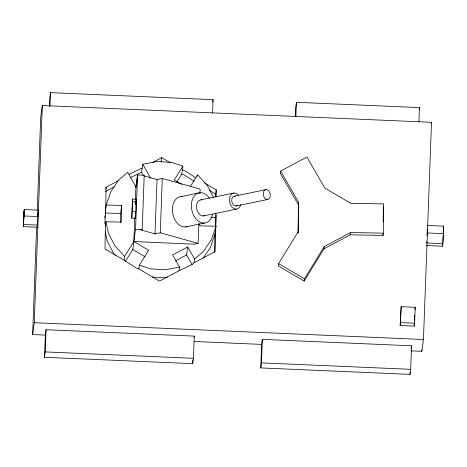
<?xml version="1.0" encoding="UTF-8"?>
<svg xmlns="http://www.w3.org/2000/svg" width="467" height="467" viewBox="0 0 467 467"><rect width="100%" height="100%" fill="white"/><g stroke="black" fill="none" stroke-linecap="round" stroke-linejoin="round"><path stroke-width="0.7" d="M297.969 233.097L298.617 202.299L280.638 171.109L306.895 156.982L324.874 188.178L350.787 203.297L383.67 203.921L383.331 233.167L383.016 235.438L350.133 234.808L323.876 248.934L304.163 281.076L278.25 265.951L278.565 263.68L298.273 231.544L298.617 202.299M383.016 235.438L383.028 234.014M383.173 221.883L383.354 206.192M105.32 211.615L106.231 205.048L121.677 205.422L121.391 222.134L105.945 221.761L105.419 225.514L105.022 248.923L124.099 260.189L136.294 268.064L138.868 268.91L159.551 281.122L179.001 270.79L192.03 264.526L194.05 262.793L215.135 251.596L215.509 229.998L216.344 215.865L215.795 213.285L215.211 217.517L215.76 220.097L215.38 226.454M118.221 180.752L106.079 187.203L105.711 208.796L104.871 222.934L105.419 225.514M120.41 222.852L120.568 213.401L121.677 205.422M199.753 223.675L199.718 225.853L216.028 226.25L214.919 234.23L214.61 252.227M215.561 196.946L216.198 189.876L204.505 182.971M216.075 196.969L216.198 189.876M23.35 226.647L24.202 209.56L38.09 210.162L37.535 225.1L37.237 227.242L23.35 226.647L24.202 209.56M37.237 227.242L37.307 223.693M427.054 235.817L427.282 228.853M426.348 245.508L442.646 246.208L442.687 244.159M442.646 246.208L443.65 226.145L427.346 225.438M443.422 233.728L443.422 228.807M45.328 335.084L44.505 357.273L192.69 363.659L193.437 358.3L194.26 336.112L46.075 329.725L45.328 335.084L32.626 334.535L36.607 227.4M37.226 210.64L40.693 117.351L42.334 105.536L431.514 122.307L423.446 339.491L421.806 351.307L410.867 350.834M32.626 334.535L34.266 322.72L42.334 105.536M49.455 106.324L49.771 97.784L50.489 92.635L213.08 99.646L212.578 113.166M49.987 106.161L50.489 92.635M44.505 357.273L45.246 351.914L46.075 329.725M131.805 218.142L132.511 199.053L136.049 199.205L135.804 211.463L135.342 218.293L131.805 218.142L132.511 199.053M134.741 217.657L133.854 241.562L124.619 256.436L124.099 260.189M135.418 199.543L135.874 187.226L137.572 174.997L144.21 175.283L142.196 229.618L140.783 229.91L155.009 233.885L160.28 232.799L198.09 243.371L198.819 223.81M135.337 212.853L135.342 218.293M125.436 261.322L132.745 249.547L135.553 229.332L137.572 174.997M155.009 233.885L157.029 179.55L162.3 178.464L200.109 189.036L199.952 193.379M160.28 232.799L162.3 178.464M192.69 363.659L192.824 360.08M260.773 367.932L261.643 344.407L262.343 339.363L411.567 345.79L410.691 369.321L409.991 374.365L260.773 367.932L261.473 362.888L262.343 339.363M295.354 116.855L295.699 107.544L296.428 102.291L419.424 107.591L418.893 121.916M295.897 116.616L296.428 102.291M400.184 325.487L401.176 306.685L415.239 307.292L414.643 323.199L414.241 326.094L400.184 325.487L401.176 306.685M409.991 374.365L410.073 372.222M414.241 326.094L414.299 324.647M414.457 320.309L414.643 315.248M421.806 351.307L421.864 349.847M443.376 235L442.949 242.817M37.576 216.577L37.792 212.304M426.768 241.556L426.698 242.986L442.996 243.692M104.83 217.978L104.952 215.853M137.426 179.328L137.514 177.886M135.681 204.669L135.821 202.62M135.909 201.254L136.049 199.205M136.901 182.515L137.047 181.073M137.263 178.914L137.689 174.997M136.382 185.802L136.627 183.642M136.79 182.2L137.607 174.997L137.205 178.82M136.382 185.837L136.633 183.729M136.796 182.328L137.041 180.221M105.787 189.316L106.079 187.203M143.375 175.3L141.629 172.235L142.739 164.256L157.023 161.494L171.593 162.428L182.871 166.141L181.768 174.121L176.9 181.961M138.868 268.91L139.388 265.157L148.623 250.283L133.854 241.562L194.231 244.165L198.09 243.371M161.086 161.909L161.67 157.677L170.443 162.86M179.001 270.79L179.521 267.036L172.65 254.97L187.699 246.973L194.576 259.045L194.05 262.793M197.465 176.106L197.64 174.856L207.348 185.51L213.577 197.582M192.089 264.614L186.596 254.953L187.699 246.973M212.718 102.22L213.08 99.646M194.074 337.454L194.26 336.112M280.638 171.109L280.323 173.38L298.302 204.569M298.115 232.677L298.273 231.544M304.163 281.076L304.478 278.799L324.191 246.664L350.448 232.537L383.331 233.167M323.876 248.934L324.191 246.664M350.133 234.808L350.448 232.537M419.156 109.564L419.424 107.591M431.321 123.697L431.514 122.307M414.912 309.609L415.239 307.292M411.164 348.674L411.567 345.79M443.387 228.036L443.65 226.145M106.231 205.048L110.807 191.633L118.816 179.859L127.684 172.253L136.218 187.244L135.874 187.226M216.028 226.25L211.452 239.664L203.443 251.439L194.576 259.045M214.919 234.23L210.343 247.644L203.139 258.245M182.871 166.141L174.261 180.011L181.645 184.372M190.524 186.315L197.64 174.856M152.26 162.674L161.67 157.677M105.495 191.429L114.438 186.677M175.306 260.948L186.596 254.953M129.184 174.267L142.219 168.009M130.556 177.559L141.629 172.235M180.846 196.642L199.835 192.731M200.944 199.823L233.955 193.023M234.446 196.134L265.992 189.631M235.987 206.017L267.533 199.52A5.009 3.456 78.4 0 0 269.36 191.803A5.009 3.456 78.4 0 0 263.394 192.41A5.009 3.456 78.4 0 0 267.533 199.52M203.454 215.923L236.471 209.123M185.574 226.933L204.564 223.022M179.521 267.036L165.236 269.798L150.666 268.869L139.388 265.157M167.7 277.089L164.127 277.783L152.335 277.024M105.122 213.028L120.568 213.401M210.956 217.412L215.211 217.517M132.622 201.767L136.16 201.919M132.266 211.312L135.804 211.463M427.194 232.951L443.498 233.658M24.074 215.958L37.961 216.554M23.648 224.499L37.535 225.1M135.553 229.332L142.196 229.618M400.587 322.592L414.643 323.199M34.266 322.72L423.446 339.491M194.243 341.5L261.643 344.407M45.246 351.914L193.437 358.3M261.473 362.888L410.691 369.321M144.157 175.948L157.029 179.55M182.352 169.889L184.92 170.735L195.901 177.822M181.768 174.121L184.337 174.967L194.091 181.266M278.565 263.68L304.478 278.799M209.455 190.472L215.614 194.109M132.745 249.547L145.05 256.809M124.619 256.436L114.911 245.782L108.356 233.08L105.945 221.761M115.261 255.361L113.808 253.768L107.247 241.06L105.285 231.865M142.739 164.256L150.759 178.341M187.588 226.431A15.347 10.583 78.4 0 1 172.732 213.361A15.347 10.583 78.4 0 1 182.241 196.63M212.526 214.516A15.347 10.583 78.4 0 1 197.5 220.424A15.347 10.583 78.4 0 1 193.233 197.594A15.347 10.583 78.4 0 1 209.49 198.306M204.861 215.503A8.161 5.627 78.4 0 1 196.648 208.796A8.161 5.627 78.4 0 1 201.937 199.847M240.703 204.604A8.161 5.627 78.4 0 1 233.027 207.996A8.161 5.627 78.4 0 1 230.108 196.338A8.161 5.627 78.4 0 1 238.293 194.978M237.604 205.176A5.009 3.456 78.4 0 1 231.901 202.071A5.009 3.456 78.4 0 1 235.362 196.21M23.461 222.718L23.49 224.744L24.068 211.463L23.461 222.718"/></g></svg>
